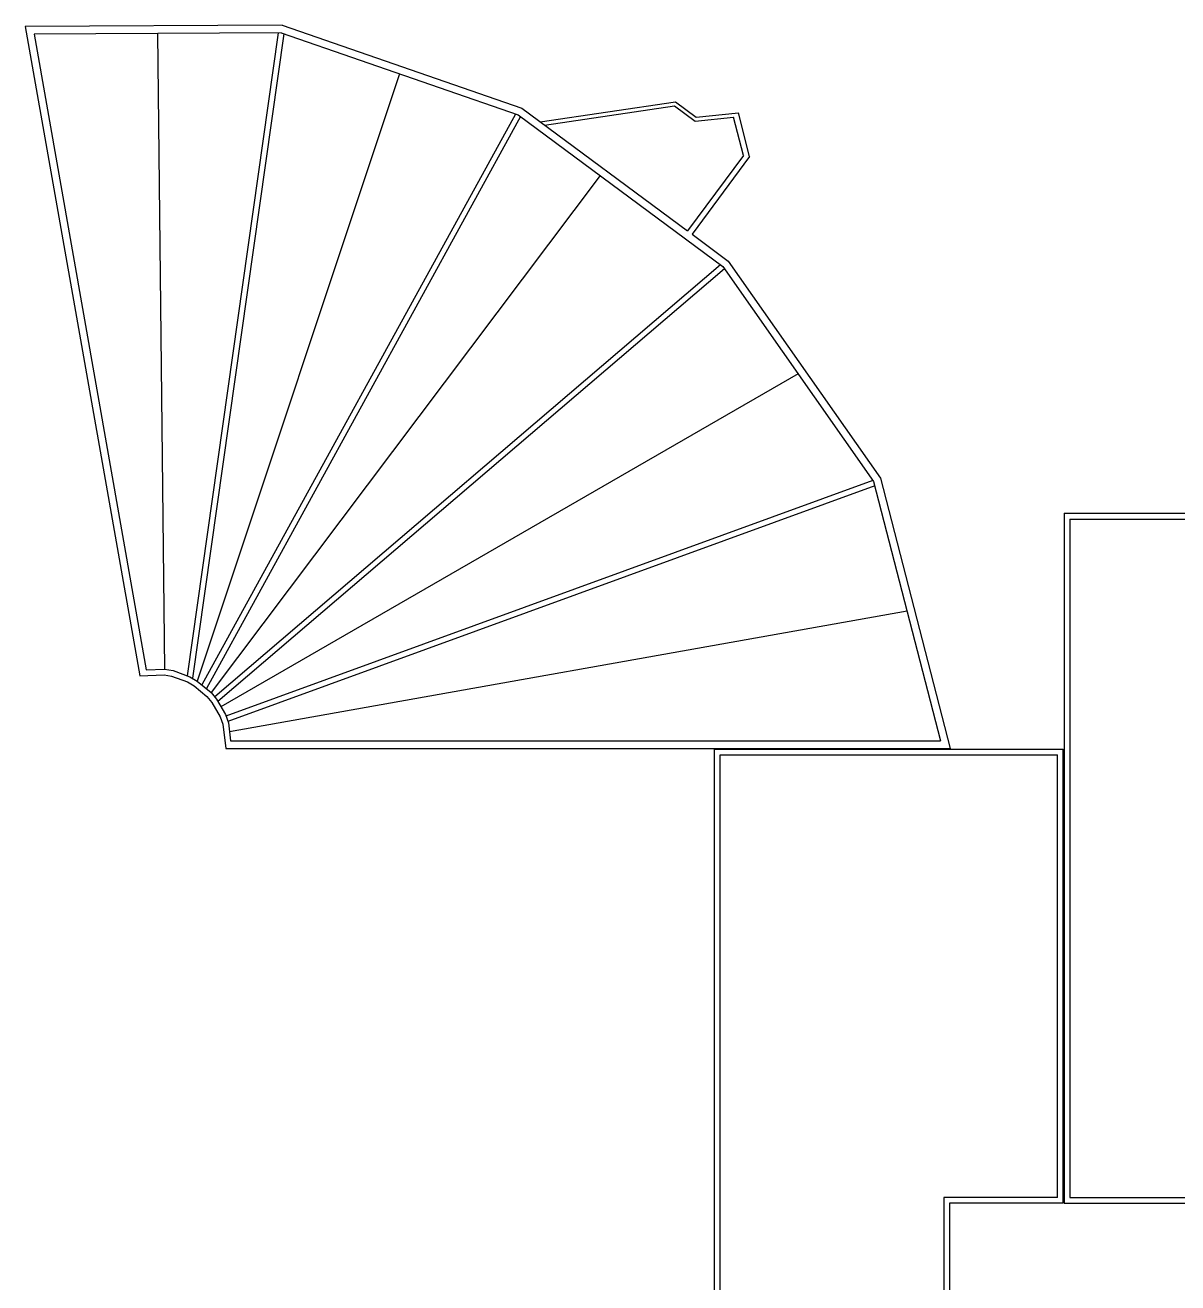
# Model space of a CAD drawing. Header units: millimetres. Extents: x 2280 to 2568, y 1267 to 1403.
# Drawn here: x 2300.07 to 2330.47, y 1359.08 to 1392.26 of the extents above; entities that cross this region are included whole.
import ezdxf

# ---------------------------------------------------------------- set-up
doc = ezdxf.new("R2010")
doc.units = ezdxf.units.MM
doc.layers.add('ALV', color=2, linetype='Continuous')

msp = doc.modelspace()

# ---------------------------------------------------------------- linework, layer by layer
at = {"layer": 'ALV'}
for p, q in [((2306.854, 1392.257), (2300.074, 1392.221)), ((2306.854, 1392.257), (2313.17, 1390.067)), ((2300.074, 1392.221), (2303.094, 1375.095)), ((2306.821, 1392.057), (2300.312, 1392.023)), ((2300.312, 1392.023), (2303.269, 1375.251)), ((2303.566, 1392.04), (2303.749, 1375.268)), ((2306.745, 1392.056), (2304.346, 1375.093)), ((2306.893, 1392.032), (2304.488, 1375.027)), ((2306.821, 1392.057), (2313.076, 1389.888)), ((2309.948, 1390.972), (2304.614, 1374.954)), ((2313.17, 1390.067), (2317.54, 1386.828)), ((2313.656, 1389.707), (2317.223, 1390.237)), ((2313.77, 1389.622), (2317.197, 1390.132)), ((2317.197, 1390.132), (2317.744, 1389.726)), ((2317.223, 1390.237), (2317.773, 1389.83)), ((2317.773, 1389.83), (2318.882, 1389.941)), ((2319.179, 1388.788), (2318.882, 1389.941)), ((2313.004, 1389.913), (2304.736, 1374.851)), ((2313.137, 1389.843), (2304.853, 1374.753)), ((2313.076, 1389.888), (2318.472, 1385.889)), ((2317.744, 1389.726), (2318.756, 1389.828)), ((2319.016, 1388.82), (2318.756, 1389.828)), ((2319.016, 1388.82), (2317.54, 1386.828)), ((2319.179, 1388.788), (2317.66, 1386.739)), ((2315.235, 1388.288), (2304.975, 1374.651)), ((2317.66, 1386.739), (2318.617, 1386.03)), ((2318.617, 1386.03), (2322.632, 1380.304)), ((2318.41, 1385.935), (2305.072, 1374.534)), ((2318.515, 1385.827), (2305.159, 1374.411)), ((2318.472, 1385.889), (2322.448, 1380.219)), ((2320.46, 1383.054), (2305.238, 1374.273)), ((2322.431, 1380.243), (2305.37, 1374.031)), ((2322.478, 1380.1), (2305.421, 1373.89)), ((2322.448, 1380.219), (2324.214, 1373.378)), ((2322.632, 1380.304), (2324.472, 1373.178)), ((2327.472, 1379.378), (2327.472, 1361.178)), ((2327.472, 1379.378), (2333.672, 1379.378)), ((2327.622, 1379.228), (2327.622, 1361.328)), ((2327.622, 1379.228), (2333.522, 1379.228)), ((2323.331, 1376.799), (2305.464, 1373.615)), ((2303.094, 1375.095), (2303.738, 1375.118)), ((2303.269, 1375.251), (2303.749, 1375.268)), ((2303.738, 1375.118), (2303.935, 1375.083)), ((2303.749, 1375.268), (2303.974, 1375.228)), ((2303.935, 1375.083), (2304.354, 1374.931)), ((2303.974, 1375.228), (2304.418, 1375.067)), ((2304.418, 1375.067), (2304.614, 1374.954)), ((2304.354, 1374.931), (2304.527, 1374.831)), ((2304.527, 1374.831), (2304.869, 1374.544)), ((2304.614, 1374.954), (2304.975, 1374.651)), ((2304.869, 1374.544), (2304.997, 1374.391)), ((2304.975, 1374.651), (2305.12, 1374.477)), ((2304.997, 1374.391), (2305.22, 1374.005)), ((2305.12, 1374.477), (2305.356, 1374.069)), ((2305.22, 1374.005), (2305.288, 1373.817)), ((2305.356, 1374.069), (2305.435, 1373.852)), ((2305.288, 1373.817), (2305.366, 1373.178)), ((2305.435, 1373.852), (2305.493, 1373.378)), ((2305.493, 1373.378), (2324.214, 1373.378)), ((2305.366, 1373.178), (2324.472, 1373.178)), ((2318.252, 1349.178), (2318.252, 1373.156)), ((2318.252, 1373.156), (2327.452, 1373.156)), ((2327.452, 1367.378), (2327.452, 1373.156)), ((2318.402, 1349.328), (2318.402, 1373.006)), ((2318.402, 1373.006), (2327.302, 1373.006)), ((2327.302, 1367.378), (2327.302, 1373.006)), ((2327.302, 1361.328), (2327.302, 1367.375)), ((2327.452, 1361.178), (2327.452, 1367.375)), ((2324.302, 1361.328), (2324.302, 1349.328)), ((2327.302, 1361.328), (2324.302, 1361.328)), ((2324.452, 1361.178), (2324.452, 1349.178)), ((2327.452, 1361.178), (2324.452, 1361.178)), ((2327.472, 1361.178), (2333.672, 1361.178)), ((2327.622, 1361.328), (2333.522, 1361.328))]:
    msp.add_line(p, q, dxfattribs=at)

doc.saveas('drawing.dxf')
